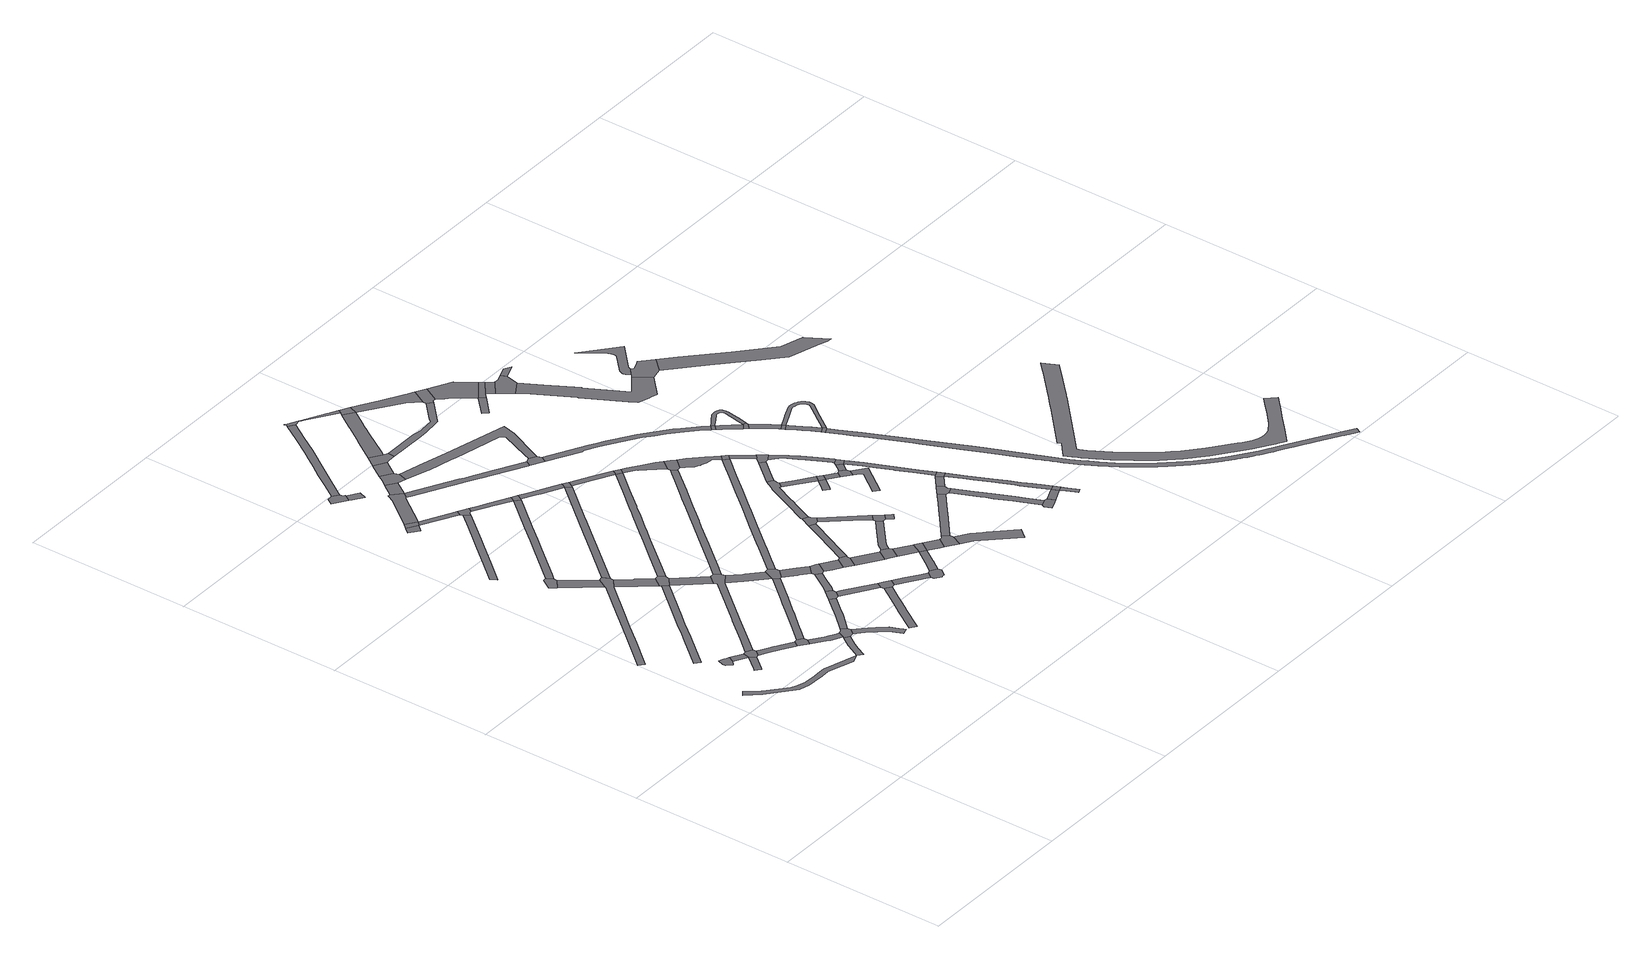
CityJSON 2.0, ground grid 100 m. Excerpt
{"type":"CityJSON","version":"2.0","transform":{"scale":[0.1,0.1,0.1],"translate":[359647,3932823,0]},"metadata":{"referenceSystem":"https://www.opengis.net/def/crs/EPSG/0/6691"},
"CityObjects":{
"road1":{"type":"Road","geometry":[{"type":"MultiSurface","lod":"1","boundaries":[[[0,1,2,3,4,5,6,7,8]]]}]},
"road2":{"type":"Road","attributes":{"RoadStructureAttribute.sectionType":"1"},"geometry":[{"type":"MultiSurface","lod":"1","boundaries":[[[9,10,11,12,13,14,15,16,17,18,19,20,21,22,23,24,25,26,27,28,29]]]}]},
"road3":{"type":"Road","geometry":[{"type":"MultiSurface","lod":"1","boundaries":[[[30,31,32,33,34,35]]]}]},
"road4":{"type":"Road","attributes":{"RoadStructureAttribute.sectionType":"1"},"geometry":[{"type":"MultiSurface","lod":"1","boundaries":[[[7,35,36,8]]]}]},
"road5":{"type":"Road","geometry":[{"type":"MultiSurface","lod":"1","boundaries":[[[37,36,35,34,38,39,40,41,42]]]}]},
"road6":{"type":"Road","attributes":{"RoadStructureAttribute.sectionType":"1"},"geometry":[{"type":"MultiSurface","lod":"1","boundaries":[[[43,44,45,46,47,48,49,50,51,52,53,54,55,56,57,58,59]]]}]},
"road7":{"type":"Road","attributes":{"RoadStructureAttribute.sectionType":"1"},"geometry":[{"type":"MultiSurface","lod":"1","boundaries":[[[60,61,62,63,64,65,66,67,68,69,40,39]]]}]},
"road8":{"type":"Road","attributes":{"RoadStructureAttribute.sectionType":"1"},"geometry":[{"type":"MultiSurface","lod":"1","boundaries":[[[70,71,72,73,74,75,76,77,78,79,80,81]]]}]},
"road9":{"type":"Road","geometry":[{"type":"MultiSurface","lod":"1","boundaries":[[[82,83,84,85,64,63]]]}]},
"road10":{"type":"Road","attributes":{"RoadStructureAttribute.sectionType":"1"},"geometry":[{"type":"MultiSurface","lod":"1","boundaries":[[[86,87,88,89,90,91,92,9,93]]]}]},
"road11":{"type":"Road","geometry":[{"type":"MultiSurface","lod":"1","boundaries":[[[94,95,96,97,98,99,100]]]}]},
"road12":{"type":"Road","attributes":{"RoadStructureAttribute.sectionType":"1"},"geometry":[{"type":"MultiSurface","lod":"1","boundaries":[[[101,102,103,83,82,104,105,106,107]]]}]},
"road13":{"type":"Road","attributes":{"RoadStructureAttribute.sectionType":"1"},"geometry":[{"type":"MultiSurface","lod":"1","boundaries":[[[108,109,110,95,94,111,112,113,43,59]]]}]},
"road14":{"type":"Road","attributes":{"RoadStructureAttribute.sectionType":"1"},"geometry":[{"type":"MultiSurface","lod":"1","boundaries":[[[41,114,115,116,117,118,119,120,121,122,123,124,125,126,42]]]}]},
"road15":{"type":"Road","geometry":[{"type":"MultiSurface","lod":"1","boundaries":[[[106,90,89,127,128,129,130,131,132,107]]]}]},
"road16":{"type":"Road","geometry":[{"type":"MultiSurface","lod":"1","boundaries":[[[133,134,56,55,135,136,137,138]]]}]},
"road17":{"type":"Road","attributes":{"RoadStructureAttribute.sectionType":"1"},"geometry":[{"type":"MultiSurface","lod":"1","boundaries":[[[139,140,141,142,143,144,128,127,145,146,147,148,149,150]]]}]},
"road18":{"type":"Road","attributes":{"RoadStructureAttribute.sectionType":"1"},"geometry":[{"type":"MultiSurface","lod":"1","boundaries":[[[151,152,153,154,155,156,157,158,159,160,161,162]]]}]},
"road19":{"type":"Road","attributes":{"RoadStructureAttribute.sectionType":"1"},"geometry":[{"type":"MultiSurface","lod":"1","boundaries":[[[163,164,165,166,167,85,84,168,169,170,171,172,173,174]]]}]},
"road20":{"type":"Road","geometry":[{"type":"MultiSurface","lod":"1","boundaries":[[[175,176,138,137,75,74,177]]]}]},
"road21":{"type":"Road","attributes":{"RoadStructureAttribute.sectionType":"1"},"geometry":[{"type":"MultiSurface","lod":"1","boundaries":[[[178,179,180,181]]]}]},
"road22":{"type":"Road","attributes":{"RoadStructureAttribute.sectionType":"1"},"geometry":[{"type":"MultiSurface","lod":"1","boundaries":[[[182,183,184,130,129,185,186,187,188]]]}]},
"road23":{"type":"Road","geometry":[{"type":"MultiSurface","lod":"1","boundaries":[[[189,178,181,190]]]}]},
"road24":{"type":"Road","attributes":{"RoadStructureAttribute.sectionType":"1"},"geometry":[{"type":"MultiSurface","lod":"1","boundaries":[[[74,191,192,122,121,193,194,177]]]}]},
"road25":{"type":"Road","geometry":[{"type":"MultiSurface","lod":"1","boundaries":[[[195,196,197,198,199,200,201,202,203]]]}]},
"road26":{"type":"Road","attributes":{"RoadStructureAttribute.sectionType":"1"},"geometry":[{"type":"MultiSurface","lod":"1","boundaries":[[[204,205,206,207,208,209,210,211,212,213,97,96]]]}]},
"road27":{"type":"Road","attributes":{"RoadStructureAttribute.sectionType":"1"},"geometry":[{"type":"MultiSurface","lod":"1","boundaries":[[[214,215,216,190,181]]]}]},
"road28":{"type":"Road","attributes":{"RoadStructureAttribute.sectionType":"7"},"geometry":[{"type":"MultiSurface","lod":"1","boundaries":[[[189,190,217,218,219,220,221,222]]]}]},
"road29":{"type":"Road","geometry":[{"type":"MultiSurface","lod":"1","boundaries":[[[197,223,224,225,198]]]}]},
"road30":{"type":"Road","geometry":[{"type":"MultiSurface","lod":"1","boundaries":[[[226,227,118,117,228,229,230,231,232,233]]]}]},
"road31":{"type":"Road","geometry":[{"type":"MultiSurface","lod":"1","boundaries":[[[234,235,182,188,236,237,238]]]}]},
"road32":{"type":"Road","attributes":{"RoadStructureAttribute.sectionType":"1"},"geometry":[{"type":"MultiSurface","lod":"1","boundaries":[[[239,240,241,242,243,244,245,246,247,248,249]]]}]},
"road33":{"type":"Road","geometry":[{"type":"MultiSurface","lod":"1","boundaries":[[[161,250,251,252,253,215,214,254,162]]]}]},
"road34":{"type":"Road","geometry":[{"type":"MultiSurface","lod":"1","boundaries":[[[232,174,173,255,256,257,258,233]]]}]},
"road35":{"type":"Road","attributes":{"RoadStructureAttribute.sectionType":"1"},"geometry":[{"type":"MultiSurface","lod":"1","boundaries":[[[259,260,261,262,263,237,236]]]}]},
"road36":{"type":"Road","attributes":{"RoadStructureAttribute.sectionType":"1"},"geometry":[{"type":"MultiSurface","lod":"1","boundaries":[[[264,265,266,267,268,269,234,238]]]}]},
"road37":{"type":"Road","attributes":{"RoadStructureAttribute.sectionType":"1"},"geometry":[{"type":"MultiSurface","lod":"1","boundaries":[[[270,271,272,273,58,57,274,275,276,277,278,279,280]]]}]},
"road38":{"type":"Road","geometry":[{"type":"MultiSurface","lod":"1","boundaries":[[[281,282,220,219]]]}]},
"road39":{"type":"Road","attributes":{"RoadStructureAttribute.sectionType":"1"},"geometry":[{"type":"MultiSurface","lod":"1","boundaries":[[[283,284,256,255,285,286,287]]]}]},
"road40":{"type":"Road","attributes":{"RoadStructureAttribute.sectionType":"1"},"geometry":[{"type":"MultiSurface","lod":"1","boundaries":[[[288,289,252,251,290,291,292,210,293]]]}]},
"road41":{"type":"Road","geometry":[{"type":"MultiSurface","lod":"1","boundaries":[[[248,294,295,296,261,260,249]]]}]},
"road42":{"type":"Road","geometry":[{"type":"MultiSurface","lod":"1","boundaries":[[[267,266,297,298,299,300,301,283,287]]]}]},
"road43":{"type":"Road","geometry":[{"type":"MultiSurface","lod":"1","boundaries":[[[302,282,281,303,304,305,306]]]}]},
"road44":{"type":"Road","attributes":{"RoadStructureAttribute.sectionType":"1"},"geometry":[{"type":"MultiSurface","lod":"1","boundaries":[[[202,307,308,309,310,311,312,313,314,315,316,317,318,319,320,321,322,203]]]}]},
"road45":{"type":"Road","attributes":{"RoadStructureAttribute.sectionType":"1"},"geometry":[{"type":"MultiSurface","lod":"1","boundaries":[[[323,298,297,324,325]]]}]},
"road46":{"type":"Road","attributes":{"RoadStructureAttribute.sectionType":"1"},"geometry":[{"type":"MultiSurface","lod":"1","boundaries":[[[326,327,328,329,330,331,332,333,334,176,175,335,336,337,338,339,340,341,342,343,344]]]}]},
"road47":{"type":"Road","geometry":[{"type":"MultiSurface","lod":"1","boundaries":[[[210,209,345,346,293]]]}]},
"road48":{"type":"Road","attributes":{"RoadStructureAttribute.sectionType":"1"},"geometry":[{"type":"MultiSurface","lod":"1","boundaries":[[[305,347,348,349,306]]]}]},
"road49":{"type":"Road","attributes":{"RoadStructureAttribute.sectionType":"1"},"geometry":[{"type":"MultiSurface","lod":"1","boundaries":[[[350,351,295,294,352,353]]]}]},
"road50":{"type":"Road","geometry":[{"type":"MultiSurface","lod":"1","boundaries":[[[354,355,356,323,325,357,358]]]}]},
"road51":{"type":"Road","attributes":{"RoadStructureAttribute.sectionType":"1"},"geometry":[{"type":"MultiSurface","lod":"1","boundaries":[[[359,360,361,362,363,364,365,366,367,368,369,370,371,372,373,374,375,219,218]]]}]},
"road52":{"type":"Road","geometry":[{"type":"MultiSurface","lod":"1","boundaries":[[[376,377,378,379,380,381,349,348]]]}]},
"road53":{"type":"Road","geometry":[{"type":"MultiSurface","lod":"1","boundaries":[[[353,352,382,383,384,385,386,387,388]]]}]},
"road54":{"type":"Road","attributes":{"RoadStructureAttribute.sectionType":"1"},"geometry":[{"type":"MultiSurface","lod":"1","boundaries":[[[389,390,346,345,391,392,280]]]}]},
"road55":{"type":"Road","attributes":{"RoadStructureAttribute.sectionType":"1"},"geometry":[{"type":"MultiSurface","lod":"1","boundaries":[[[357,393,394,395,396,358]]]}]},
"road56":{"type":"Road","attributes":{"RoadStructureAttribute.sectionType":"1"},"geometry":[{"type":"MultiSurface","lod":"1","boundaries":[[[397,398,399,400,401,402,403,404,405,406,407,408,409,120,119,410,411,412,413,414,415,416,417,418,419,420,421,422]]]}]},
"road57":{"type":"Road","geometry":[{"type":"MultiSurface","lod":"1","boundaries":[[[423,424,395,394,425,426,427,428]]]}]},
"road58":{"type":"Road","attributes":{"RoadStructureAttribute.sectionType":"1"},"geometry":[{"type":"MultiSurface","lod":"1","boundaries":[[[429,430,356,355,431,432,433,434,435,436]]]}]},
"road59":{"type":"Road","attributes":{"RoadStructureAttribute.sectionType":"1"},"geometry":[{"type":"MultiSurface","lod":"1","boundaries":[[[437,438,388,387,439,440,441]]]}]},
"road60":{"type":"Road","geometry":[{"type":"MultiSurface","lod":"1","boundaries":[[[442,389,280,279,443]]]}]},
"road61":{"type":"Road","attributes":{"RoadStructureAttribute.sectionType":"1"},"geometry":[{"type":"MultiSurface","lod":"1","boundaries":[[[428,427,437,444]]]}]},
"road62":{"type":"Road","attributes":{"RoadStructureAttribute.sectionType":"1"},"geometry":[{"type":"MultiSurface","lod":"1","boundaries":[[[445,446,447,448,449,450,451,452,453,454,455,456,457,458,459,460,304,303]]]}]},
"road63":{"type":"Road","geometry":[{"type":"MultiSurface","lod":"1","boundaries":[[[461,315,314,462,463,464,465,466]]]}]},
"road64":{"type":"Road","attributes":{"RoadStructureAttribute.sectionType":"1"},"geometry":[{"type":"MultiSurface","lod":"1","boundaries":[[[467,468,469,470,471,472,380,379,473,474,475,476,477,478,479]]]}]},
"road65":{"type":"Road","geometry":[{"type":"MultiSurface","lod":"1","boundaries":[[[480,481,444,437,441]]]}]},
"road66":{"type":"Road","attributes":{"RoadStructureAttribute.sectionType":"1"},"geometry":[{"type":"MultiSurface","lod":"1","boundaries":[[[482,326,483,484,485,442,443]]]}]},
"road67":{"type":"Road","attributes":{"RoadStructureAttribute.sectionType":"1"},"geometry":[{"type":"MultiSurface","lod":"1","boundaries":[[[257,486,487,488,489,490,491,492,493,494,495,496,497,498,499,500,497,501,502,503,504,505,506,507,508,509,258]]]}]},
"road68":{"type":"Road","geometry":[{"type":"MultiSurface","lod":"1","boundaries":[[[510,436,435,511,512,513,514]]]}]},
"road69":{"type":"Road","attributes":{"RoadStructureAttribute.sectionType":"1"},"geometry":[{"type":"MultiSurface","lod":"1","boundaries":[[[515,516,517,424,423,518,519,520,521]]]}]},
"road70":{"type":"Road","attributes":{"RoadStructureAttribute.sectionType":"1"},"geometry":[{"type":"MultiSurface","lod":"1","boundaries":[[[522,523,524,480,441]]]}]},
"road71":{"type":"Road","geometry":[{"type":"MultiSurface","lod":"1","boundaries":[[[455,454,367,366,525,526]]]}]},
"road72":{"type":"Road","attributes":{"RoadStructureAttribute.sectionType":"1"},"geometry":[{"type":"MultiSurface","lod":"1","boundaries":[[[527,528,529,530,531,532,463,462,533,534,535]]]}]},
"road73":{"type":"Road","geometry":[{"type":"MultiSurface","lod":"1","boundaries":[[[536,537,524,523,538,539,540]]]}]},
"road74":{"type":"Road","geometry":[{"type":"MultiSurface","lod":"1","boundaries":[[[541,483,326,344]]]}]},
"road75":{"type":"Road","attributes":{"RoadStructureAttribute.sectionType":"1"},"geometry":[{"type":"MultiSurface","lod":"1","boundaries":[[[542,543,512,511,544,545]]]}]},
"road76":{"type":"Road","attributes":{"RoadStructureAttribute.sectionType":"1"},"geometry":[{"type":"MultiSurface","lod":"1","boundaries":[[[546,547,548,549,550,551,552,553,554,555,378,377,556,557,558,559,560,561,562,563,564,565]]]}]},
"road77":{"type":"Road","geometry":[{"type":"MultiSurface","lod":"1","boundaries":[[[527,535,479,478,566]]]}]},
"road78":{"type":"Road","attributes":{"RoadStructureAttribute.sectionType":"1"},"geometry":[{"type":"MultiSurface","lod":"1","boundaries":[[[567,568,569,570,571,572,573,510,514,574,575,576,577,578,579,580,581,582,583]]]}]},
"road79":{"type":"Road","geometry":[{"type":"MultiSurface","lod":"1","boundaries":[[[520,584,585,586,542,545,587,521]]]}]},
"road80":{"type":"Road","attributes":{"RoadStructureAttribute.sectionType":"1"},"geometry":[{"type":"MultiSurface","lod":"1","boundaries":[[[588,589,590,591,592,593,594,595,596,541,344]]]}]},
"road81":{"type":"Road","geometry":[{"type":"MultiSurface","lod":"1","boundaries":[[[584,597,598,599,585]]]}]},
"road82":{"type":"Road","attributes":{"RoadStructureAttribute.sectionType":"1"},"geometry":[{"type":"MultiSurface","lod":"1","boundaries":[[[600,601,602,603,604,539,538,605,606,607,608]]]}]},
"road83":{"type":"Road","geometry":[{"type":"MultiSurface","lod":"1","boundaries":[[[609,610,611,593,592,612,397,422]]]}]},
"road84":{"type":"Road","attributes":{"RoadStructureAttribute.sectionType":"1"},"geometry":[{"type":"MultiSurface","lod":"1","boundaries":[[[478,613,614,615,616,617,618,619,620,621,566]]]}]},
"road85":{"type":"Road","attributes":{"RoadStructureAttribute.sectionType":"1"},"geometry":[{"type":"MultiSurface","lod":"1","boundaries":[[[622,623,624,625,626,627,628,629,630,631,632,633,536,540]]]}]},
"road86":{"type":"Road","geometry":[{"type":"MultiSurface","lod":"1","boundaries":[[[634,635,581,580,636,637]]]}]},
"road87":{"type":"Road","attributes":{"RoadStructureAttribute.sectionType":"1"},"geometry":[{"type":"MultiSurface","lod":"1","boundaries":[[[638,639,640,641,610,609,642,643,644,645,646,647,648,649,650,651,652]]]}]},
"road88":{"type":"Road","geometry":[{"type":"MultiSurface","lod":"1","boundaries":[[[653,654,655,656,657,658,637]]]}]},
"road89":{"type":"Road","attributes":{"RoadStructureAttribute.sectionType":"1"},"geometry":[{"type":"MultiSurface","lod":"1","boundaries":[[[525,659,660,661,662,663,664,665,666,667,668,669,670,671,672,673,674,675,676,677,678,679,526]]]}]},
"road90":{"type":"Road","attributes":{"RoadStructureAttribute.sectionType":"1"},"geometry":[{"type":"MultiSurface","lod":"1","boundaries":[[[680,681,682,683,567,583]]]}]},
"road91":{"type":"Road","geometry":[{"type":"MultiSurface","lod":"1","boundaries":[[[658,684,634,637]]]}]},
"road92":{"type":"Road","geometry":[{"type":"MultiSurface","lod":"1","boundaries":[[[685,616,615,565,564,686,687]]]}]},
"road93":{"type":"Road","geometry":[{"type":"MultiSurface","lod":"1","boundaries":[[[651,501,497,500,688,689,652]]]}]},
"road94":{"type":"Road","attributes":{"RoadStructureAttribute.sectionType":"1"},"geometry":[{"type":"MultiSurface","lod":"1","boundaries":[[[690,691,692,693]]]}]},
"road95":{"type":"Road","attributes":{"RoadStructureAttribute.sectionType":"1"},"geometry":[{"type":"MultiSurface","lod":"1","boundaries":[[[694,684,658,695]]]}]},
"road96":{"type":"Road","geometry":[{"type":"MultiSurface","lod":"1","boundaries":[[[696,697,499,498,683,682,698]]]}]},
"road97":{"type":"Road","attributes":{"RoadStructureAttribute.sectionType":"1"},"geometry":[{"type":"MultiSurface","lod":"1","boundaries":[[[699,700,701,702,703,704,705]]]}]},
"road98":{"type":"Road","geometry":[{"type":"MultiSurface","lod":"1","boundaries":[[[699,705,706,707,708,694,695]]]}]},
"road99":{"type":"Road","attributes":{"RoadStructureAttribute.sectionType":"1"},"geometry":[{"type":"MultiSurface","lod":"1","boundaries":[[[709,710,711,690,712,713,714,685,687]]]}]},
"road100":{"type":"Road","geometry":[{"type":"MultiSurface","lod":"1","boundaries":[[[715,716,717,718,626,625,719,720]]]}]},
"road101":{"type":"Road","attributes":{"RoadStructureAttribute.sectionType":"1"},"geometry":[{"type":"MultiSurface","lod":"1","boundaries":[[[721,722,723,724,725,726,727,696,698,728,729,730,731,732,733,734,735,736,737,738]]]}]},
"road102":{"type":"Road","geometry":[{"type":"MultiSurface","lod":"1","boundaries":[[[739,740,712,690,693]]]}]},
"road103":{"type":"Road","attributes":{"RoadStructureAttribute.sectionType":"1"},"geometry":[{"type":"MultiSurface","lod":"1","boundaries":[[[719,741,742,743,744,745,746,747,748,749,750,751,752,753,720]]]}]},
"road104":{"type":"Road","geometry":[{"type":"MultiSurface","lod":"1","boundaries":[[[737,754,755,756,757,738]]]}]},
"road105":{"type":"Road","attributes":{"RoadStructureAttribute.sectionType":"1"},"geometry":[{"type":"MultiSurface","lod":"1","boundaries":[[[708,707,755,758,759,760,761,762,763,764,765,766,767,768,769,770,771,772,756,755,754]]]}]},
"road106":{"type":"Road","attributes":{"RoadStructureAttribute.sectionType":"1"},"geometry":[{"type":"MultiSurface","lod":"1","boundaries":[[[773,740,739,774]]]}]},
"road107":{"type":"Road","geometry":[{"type":"MultiSurface","lod":"1","boundaries":[[[775,776,777,778,779,780,748,747]]]}]},
"road108":{"type":"Road","geometry":[{"type":"MultiSurface","lod":"1","boundaries":[[[781,782,783,773,774,784,785,786,787]]]}]},
"road109":{"type":"Road","geometry":[{"type":"MultiSurface","lod":"1","boundaries":[[[670,669,788,789]]]}]},
"road110":{"type":"Road","geometry":[{"type":"MultiSurface","lod":"1","boundaries":[[[790,791,767,766,792]]]}]},
"road111":{"type":"Road","attributes":{"RoadStructureAttribute.sectionType":"1"},"geometry":[{"type":"MultiSurface","lod":"1","boundaries":[[[717,716,790,793,794,795,796,797,798,799,800,801,802,803,804,805,806,807,808,809,810,791,790,792]]]}]},
"road112":{"type":"Road","attributes":{"RoadStructureAttribute.sectionType":"1"},"geometry":[{"type":"MultiSurface","lod":"1","boundaries":[[[800,780,779,811]]]}]},
"road113":{"type":"Road","attributes":{"RoadStructureAttribute.sectionType":"1"},"geometry":[{"type":"MultiSurface","lod":"1","boundaries":[[[812,813,814,815,816,789,788,817,818,819,820,821,822,823]]]}]},
"road114":{"type":"Road","geometry":[{"type":"MultiSurface","lod":"1","boundaries":[[[822,824,825,826,827,823]]]}]},
"road115":{"type":"Road","attributes":{"RoadStructureAttribute.sectionType":"1"},"geometry":[{"type":"MultiSurface","lod":"1","boundaries":[[[827,828,829,830,831,832,833,834,835,836,837,838,839,840,670,789,841,842,843,844,845,846,847,848,849,850,851,852,853,823]]]}]},
"road116":{"type":"Road","geometry":[{"type":"MultiSurface","lod":"1","boundaries":[[[801,800,811,854]]]}]},
"road117":{"type":"Road","attributes":{"RoadStructureAttribute.sectionType":"1"},"geometry":[{"type":"MultiSurface","lod":"1","boundaries":[[[855,856,857,858,826,825,859,860,861,862,863]]]}]},
"road118":{"type":"Road","attributes":{"RoadStructureAttribute.sectionType":"1"},"geometry":[{"type":"MultiSurface","lod":"1","boundaries":[[[811,864,865,866,867,868,854]]]}]},
"road119":{"type":"Road","attributes":{"RoadStructureAttribute.sectionType":"1"},"geometry":[{"type":"MultiSurface","lod":"1","boundaries":[[[869,870,871,781,787]]]}]},
"road120":{"type":"Road","attributes":{"RoadStructureAttribute.sectionType":"1"},"geometry":[{"type":"MultiSurface","lod":"1","boundaries":[[[872,873,874,875,786,785,876,877,878,879,880,881,882,883,884,885,886,887]]]}]},
"road121":{"type":"Road","geometry":[{"type":"MultiSurface","lod":"1","boundaries":[[[863,862,888,889]]]}]},
"road122":{"type":"Road","attributes":{"RoadStructureAttribute.sectionType":"1"},"geometry":[{"type":"MultiSurface","lod":"1","boundaries":[[[888,890,891,892,893,894,895,896,897,898,899,889]]]}]},
"road123":{"type":"Road","geometry":[{"type":"MultiSurface","lod":"1","boundaries":[[[900,901,902,895,894]]]}]},
"road124":{"type":"Road","attributes":{"RoadStructureAttribute.sectionType":"1"},"geometry":[{"type":"MultiSurface","lod":"1","boundaries":[[[903,904,905,906,907,908,909,910,911,912,913,914,915,916,917,918,895,902,919,920,921,922,923,924,925,926,927,928,929,930,931,932,933,934,935,936,937,938,863,889]]]}]},
"road125":{"type":"Road","geometry":[{"type":"MultiSurface","lod":"1","boundaries":[[[939,887,886,940,941,942,943,944,945,946]]]}]},
"road126":{"type":"Road","attributes":{"RoadStructureAttribute.sectionType":"1"},"geometry":[{"type":"MultiSurface","lod":"1","boundaries":[[[945,947,948,949,950,951,952,953,954,955,956,957,958,959,960,961,962,963,964,946]]]}]},
"road127":{"type":"Road","attributes":{"RoadStructureAttribute.sectionType":"1"},"geometry":[{"type":"MultiSurface","lod":"1","boundaries":[[[965,966,967,968,969,970,971,972,973,974,975,976,977,978,979,980,981,982,983,984,985,986,987,988,989,990,991,992,901,900,993,994,995,996,997,998,999,1000,1001,1002,1003,1004,1005,1006,1007,1008,1009,1010,1011,1012,1013,1014,1015,1016,1017,1018,1019,1020,1021,1022,1023,1024,1025,1026,1027,1028,1029,1030,1031,1032,1033,1034,1035,1036,1037,1038,1039,1040,1041,1042,1043,1044,1045,1046,1047,1048,1049,1050,1051,1052,1053,1054,1055,1056,1057,1058,1059,1060,1061,1062,1063,1064,1065,1066,1067,1068,1069,1070,1071,1072,1073,1074,1075,1076,1077,1078,1079,1080,1081,1082,1083,1084,1085,1086,1087,1088,1089,1090,1091,1092,1093,1094,1095,1096,1097,1098,1099,1100,1101,1102,1103,1104,1105,1106,1107,1108,1109,1110,1111,1112,1113,1114,1115,1116,1117,1118,1119,1120,1121,1122,1123,1124,1125,1126,1127,1128,1129,1130,1131,1132,1133,1134,1135]]]}]},
"road128":{"type":"Road","attributes":{"RoadStructureAttribute.sectionType":"1"},"geometry":[{"type":"MultiSurface","lod":"1","boundaries":[[[940,1136,1137,1138,1139,1140,1141,1142,1143,1144,1145,1146,1147,941]]]}]},
"road129":{"type":"Road","attributes":{"RoadStructureAttribute.sectionType":"1"},"geometry":[{"type":"MultiSurface","lod":"1","boundaries":[[[1148,1149,1150,1151,1152,1153,1154,1155,1156,1157,1158,1159,1160,1161,1162,1163,1164,1165,1166,1167,1168,1169,1170,1171,1172,1173,1174,1175,1176,1177,1178,1179,1180,1181,1182,1183,1184,1185,1186,1187,1188,1189,1190,1191,1192,1193,1194,1195,1196,1197,1198,1199,1200,1201,1202,1203,1204,1205,1206,1207,1208,1209,1210,1211,1212,1213,1214,1215,1216,1217,1218,1219,1220,1221,1222,1223]]]}]}
},
"vertices":[
[341,1409,0],[329,1415,0],[321,1419,0],[299,1428,0],[283,1391,0],[286,1373,0],[313,1344,0],[337,1366,0],[356,1402,0],
[779,875,0],[569,938,0],[517,938,0],[491,939,0],[412,940,0],[355,957,0],[330,974,0],[230,1059,0],[209,1078,0],[142,1154,0],[116,1132,0],[185,1054,0],[187,1053,0],[310,946,0],[341,926,0],[407,907,0],[491,905,0],[512,904,0],[516,905,0],[565,904,0],[724,856,0],
[351,1238,0],[340,1225,0],[371,1200,0],[379,1209,0],[444,1288,0],[420,1322,0],
[431,1362,0],
[445,1365,0],[457,1292,0],[466,1294,0],[490,1327,0],[487,1347,0],[450,1366,0],
[491,2327,0],[494,2324,0],[328,2127,0],[247,2030,0],[162,1929,0],[133,1894,0],[8,1746,0],[39,1721,0],[186,1896,0],[192,1903,0],[272,1998,0],[358,2101,0],[519,2292,0],[573,2333,0],[572,2355,0],[552,2394,0],[528,2389,0],
[510,1268,0],[582,1226,0],[652,1184,0],[659,1180,0],[683,1214,0],[606,1259,0],[585,1271,0],[582,1273,0],[552,1290,0],[515,1313,0],
[374,1665,0],[390,1685,0],[470,1782,0],[517,1839,0],[708,2064,0],[681,2095,0],[486,1866,0],[441,1811,0],[381,1737,0],[343,1691,0],[201,1521,0],[232,1496,0],
[714,1140,0],[738,1173,0],[737,1194,0],[705,1218,0],
[808,851,0],[837,909,0],[858,947,0],[899,1008,0],[869,1029,0],[827,967,0],[806,930,0],[807,849,0],
[335,2525,0],[386,2569,0],[388,2589,0],[369,2629,0],[346,2625,0],[308,2561,0],[310,2558,0],
[876,1082,0],[832,1105,0],[817,1116,0],[789,1086,0],[810,1071,0],[874,1038,0],[889,1076,0],
[461,2473,0],[459,2475,0],[456,2478,0],[405,2437,0],[415,2423,0],[417,2421,0],
[524,1391,0],[678,1575,0],[691,1591,0],[903,1843,0],[960,1884,0],[957,1908,0],[931,1940,0],[908,1939,0],[864,1888,0],[876,1874,0],[660,1615,0],[647,1601,0],[532,1463,0],
[927,1015,0],[952,1047,0],[951,1067,0],[923,1093,0],[911,1081,0],[910,1080,0],
[645,2246,0],[641,2251,0],[598,2196,0],[600,2193,0],[674,2104,0],[714,2161,0],
[1130,812,0],[1125,829,0],[1122,835,0],[1094,897,0],[1049,950,0],[1022,981,0],[993,953,0],[1021,920,0],[1060,876,0],[1086,817,0],[1087,815,0],[1092,799,0],
[506,3246,0],[423,3146,0],[376,3091,0],[282,2978,0],[181,2857,0],[203,2822,0],[219,2841,0],[312,2951,0],[408,3066,0],[454,3121,0],[608,3305,0],[577,3331,0],
[961,1516,0],[934,1485,0],[890,1434,0],[858,1396,0],[796,1324,0],[772,1235,0],[826,1298,0],[888,1370,0],[922,1409,0],[991,1490,0],[1114,1634,0],[1087,1663,0],
[763,2130,0],[738,2163,0],[760,2106,0],
[300,3503,0],[272,3470,0],[328,3424,0],[361,3464,0],
[1110,1310,0],[1058,1247,0],[1007,1185,0],[963,1079,0],[1038,1159,0],[1079,1210,0],[1141,1284,0],
[325,3532,0],[387,3488,0],
[787,1975,0],[791,1971,0],[836,2020,0],[835,2022,0],
[268,3994,0],[245,3955,0],[326,3902,0],[351,3940,0],[354,3945,0],[348,3948,0],[343,3952,0],[340,3971,0],[304,3998,0],
[416,2622,0],[572,2808,0],[633,2881,0],[713,2977,0],[827,3113,0],[878,3174,0],[847,3200,0],[681,3002,0],[602,2907,0],[540,2833,0],
[573,3350,0],[589,3380,0],[553,3400,0],
[528,3679,0],[534,3675,0],[554,3706,0],[499,3756,0],[488,3762,0],[462,3713,0],
[343,3891,0],[403,3851,0],[419,3895,0],
[1036,1806,0],[1028,1814,0],[973,1771,0],[992,1755,0],[995,1752,0],[1073,1681,0],[1086,1669,0],[1115,1734,0],
[1159,1369,0],[1122,1324,0],[1164,1286,0],[1191,1323,0],[1190,1344,0],
[1285,1011,0],[1258,971,0],[1248,956,0],[1150,808,0],[1187,783,0],[1277,918,0],[1296,946,0],[1326,991,0],[1351,1029,0],[1406,1112,0],[1368,1136,0],
[617,3317,0],[634,3320,0],[649,3348,0],[610,3369,0],[574,3347,0],
[1123,1634,0],[1169,1682,0],[1168,1709,0],[1140,1738,0],
[1331,1177,0],[1364,1156,0],[1388,1194,0],[1373,1204,0],[1215,1307,0],
[1209,1366,0],[1248,1427,0],[1284,1484,0],[1253,1510,0],[1187,1407,0],[1176,1390,0],
[959,2880,0],[907,2817,0],[824,2719,0],[741,2620,0],[610,2400,0],[772,2594,0],[855,2693,0],[938,2791,0],[958,2815,0],[1141,3034,0],[1110,3060,0],
[616,3793,0],[556,3836,0],
[1299,1578,0],[1244,1622,0],[1192,1577,0],[1199,1571,0],[1249,1530,0],
[746,3296,0],[703,3319,0],[635,3320,0],[725,3269,0],[733,3265,0],[864,3233,0],
[1426,1115,0],[1451,1153,0],[1417,1176,0],
[1304,1488,0],[1345,1552,0],[1333,1559,0],[1316,1568,0],[1309,1571,0],
[582,3873,0],[665,3778,0],[683,3835,0],[673,3862,0],[605,3907,0],
[352,3989,0],[456,4146,0],[498,4206,0],[560,4297,0],[587,4336,0],[658,4447,0],[687,4492,0],[727,4555,0],[689,4580,0],[654,4524,0],[620,4471,0],[549,4360,0],[515,4311,0],[469,4244,0],[419,4172,0],[360,4083,0],
[1436,1492,0],[1347,1460,0],[1395,1429,0],
[1372,2918,0],[1268,2795,0],[1166,2674,0],[1134,2634,0],[1116,2613,0],[1045,2529,0],[1008,2485,0],[959,2426,0],[850,2296,0],[818,2195,0],[881,2270,0],[990,2401,0],[1039,2459,0],[1075,2502,0],[1147,2588,0],[1192,2642,0],[1198,2649,0],[1298,2768,0],[1406,2896,0],
[884,3181,0],[901,3213,0],
[717,3925,0],[736,3953,0],[663,3994,0],
[1584,1066,0],[1517,1110,0],[1599,1002,0],[1626,1038,0],
[1489,1472,0],[1492,1479,0],[1456,1496,0],[1448,1393,0],[1490,1456,0],
[554,3662,0],[819,3520,0],[839,3510,0],[889,3482,0],[933,3459,0],[971,3438,0],[1161,3335,0],[1167,3332,0],[1185,3366,0],[1179,3369,0],[972,3482,0],[945,3497,0],[913,3514,0],[877,3533,0],[868,3538,0],[838,3555,0],[573,3697,0],
[757,3958,0],[805,3958,0],[805,4000,0],[778,4012,0],[708,4060,0],[676,4013,0],
[1604,982,0],[1642,957,0],[1648,958,0],[1662,961,0],[1689,997,0],[1686,1020,0],[1647,1044,0],
[1127,3092,0],[966,3179,0],[965,3138,0],[991,3124,0],
[1520,1346,0],[1590,1300,0],[1631,1363,0],[1561,1409,0],
[1575,2707,0],[1559,2688,0],[1513,2633,0],[1469,2581,0],[1421,2524,0],[1401,2501,0],[1348,2437,0],[1278,2354,0],[1258,2330,0],[1221,2285,0],[1114,2158,0],[1040,2069,0],[1003,2025,0],[1027,1991,0],[1033,1998,0],[1071,2044,0],[1145,2132,0],[1251,2259,0],[1260,2269,0],[1275,2287,0],[1287,2302,0],[1310,2329,0],[1379,2412,0],[1451,2498,0],[1476,2527,0],[1605,2681,0],
[1685,1346,0],[1651,1367,0],[1616,1284,0],[1628,1276,0],[1650,1262,0],[1691,1325,0],
[1588,1785,0],[1552,1704,0],[1508,1513,0],[1588,1685,0],[1592,1695,0],[1607,1727,0],[1635,1792,0],[1599,1810,0],
[1753,1195,0],[1693,1110,0],[1731,1084,0],[1735,1091,0],[1790,1170,0],
[1164,3073,0],[1146,3040,0],
[1790,1260,0],
[807,3735,0],[815,3733,0],[878,3717,0],[962,3697,0],[988,3691,0],[1124,3658,0],[1287,3622,0],[1305,3596,0],[1228,3410,0],[1214,3376,0],[1257,3356,0],[1268,3382,0],[1356,3578,0],[1377,3660,0],[997,3756,0],[812,3803,0],
[695,4589,0],[763,4559,0],[765,4563,0],[710,4593,0],[692,4603,0],[692,4602,0],
[907,4354,0],[876,4308,0],[872,4302,0],[814,4215,0],[797,4191,0],[753,4127,0],[798,4041,0],[892,4190,0],[914,4224,0],[933,4253,0],[954,4284,0],[1011,4370,0],[947,4413,0],
[1831,1233,0],[1796,1256,0],
[1261,2977,0],[1391,2948,0],[1381,2955,0],[1281,3011,0],
[1214,1763,0],[1227,1779,0],[1304,1871,0],[1308,1876,0],[1339,1913,0],[1435,2027,0],[1466,2064,0],[1528,2137,0],[1580,2199,0],[1657,2292,0],[1750,2403,0],[1850,2522,0],[1942,2413,0],[1966,2432,0],[1876,2543,0],[1820,2548,0],[1790,2513,0],[1719,2428,0],[1624,2315,0],[1530,2203,0],[1444,2101,0],[1404,2053,0],[1309,1939,0],[1274,1897,0],
[1629,1877,0],[1655,1797,0],[1685,1823,0],[1671,1840,0],[1666,1861,0],
[1772,1488,0],[1715,1439,0],[1676,1406,0],[1706,1378,0],[1732,1401,0],[1873,1523,0],[1847,1553,0],
[1852,1129,0],[1872,1116,0],[1913,1179,0],
[1245,3289,0],[1264,3326,0],
[970,4452,0],[913,4482,0],[913,4483,0],[796,4546,0],[795,4546,0],[771,4560,0],[777,4551,0],[783,4547,0],[959,4431,0],
[1946,1191,0],[1933,1180,0],[1943,1069,0],[1977,1137,0],[1975,1157,0],
[1425,2926,0],
[1879,1601,0],[1865,1617,0],[1821,1605,0],[1848,1574,0],
[1201,4024,0],[1185,4005,0],[1184,4004,0],[1180,3998,0],[1174,3998,0],[1161,3997,0],[1085,3991,0],[1052,3997,0],[1030,3998,0],[813,3999,0],[1024,3957,0],[1084,3957,0],[1184,3968,0],[1198,3970,0],[1203,3970,0],[1211,3978,0],[1212,3979,0],[1331,4093,0],[1334,4096,0],[1304,4122,0],
[1030,4419,0],
[1794,2236,0],[1768,2186,0],[1759,2171,0],[1751,2156,0],[1695,2028,0],[1690,2017,0],[1632,1886,0],[1667,1863,0],[1720,1986,0],[1728,2002,0],[1750,2055,0],[1787,2138,0],[1795,2152,0],[1803,2146,0],[1827,2178,0],[1827,2182,0],[1829,2215,0],
[1892,1524,0],[1923,1550,0],[1880,1600,0],[1849,1555,0],
[1477,2851,0],[1475,2847,0],[1499,2820,0],[1506,2812,0],[1578,2733,0],[1622,2788,0],[1588,2815,0],[1521,2863,0],[1456,2907,0],
[1923,1488,0],[1955,1513,0],[1949,1520,0],
[2248,890,0],[2171,968,0],[2118,1022,0],[2106,1034,0],[2057,1084,0],[2009,1026,0],[2035,999,0],[2119,914,0],[2200,831,0],
[1625,2684,0],[1676,2743,0],[1653,2764,0],[1580,2712,0],
[1230,4219,0],[1240,4211,0],[1303,4146,0],[1352,4236,0],[1306,4261,0],[1304,4262,0],[1180,4329,0],[1072,4395,0],[1063,4400,0],
[2134,1292,0],[2157,1312,0],[2270,1407,0],[2273,1409,0],[2244,1444,0],[2236,1437,0],[2234,1435,0],[2183,1392,0],[2137,1353,0],[2104,1325,0],[2071,1297,0],[1954,1197,0],
[1994,2056,0],[1899,2126,0],[1858,2106,0],[1969,2024,0],
[1797,2630,0],[1789,2638,0],[1717,2708,0],[1715,2710,0],[1646,2662,0],[1676,2631,0],[1682,2626,0],[1689,2622,0],[1697,2618,0],[1711,2611,0],[1712,2611,0],[1750,2598,0],[1786,2593,0],[1824,2554,0],[1848,2576,0],
[1927,1971,0],[1911,1953,0],[1943,1926,0],[1960,1946,0],[1994,1991,0],[2001,2000,0],
[1435,3187,0],[1454,3187,0],[1530,3144,0],[1632,3081,0],[1734,3013,0],[1788,2971,0],[1837,2931,0],[1909,2868,0],[1967,2812,0],[2007,2770,0],[2012,2765,0],[2038,2789,0],[2006,2824,0],[1907,2920,0],[1896,2931,0],[1742,3052,0],[1627,3127,0],[1590,3149,0],[1534,3183,0],[1531,3184,0],[1508,3197,0],
[1879,2274,0],[1940,2348,0],[1945,2353,0],[1914,2379,0],
[2025,2033,0],
[1415,4203,0],[1344,4108,0],[1362,4105,0],
[1864,2558,0],[1859,2563,0],
[1510,3931,0],[1405,3830,0],[1433,3801,0],[1538,3902,0],
[2090,1985,0],[2066,1953,0],
[2004,2383,0],[1990,2403,0],[1964,2356,0],
[2125,1909,0],[2155,1887,0],[2160,1867,0],[2060,1733,0],[2092,1708,0],[2224,1886,0],[2145,1945,0],
[2145,1947,0],[2141,1967,0],[2110,1992,0],
[1397,4070,0],[1427,4044,0],[1436,4034,0],[1628,4021,0],[1597,4061,0],[1551,4129,0],
[2326,1438,0],[2330,1458,0],[2301,1492,0],[2262,1459,0],[2292,1404,0],[2333,1422,0],
[2182,2080,0],[2158,2130,0],[2130,2185,0],[2096,2241,0],[2095,2243,0],[2064,2292,0],[2033,2339,0],[2024,2306,0],[2025,2304,0],[2038,2283,0],[2068,2230,0],[2071,2224,0],[2101,2170,0],[2129,2115,0],[2141,2091,0],[2152,2066,0],[2156,2058,0],[2186,2072,0],
[1562,3926,0],[1649,3993,0],
[2304,1377,0],[2364,1245,0],[2376,1218,0],[2393,1179,0],[2436,1084,0],[2451,1048,0],[2500,939,0],[2541,957,0],[2506,1035,0],[2477,1101,0],[2433,1200,0],[2405,1263,0],[2385,1307,0],
[2143,2039,0],[2176,2016,0],[2206,2030,0],[2197,2049,0],
[2178,2012,0],[2187,1992,0],[2221,1920,0],[2252,1849,0],[2290,1766,0],[2293,1758,0],[2333,1670,0],[2359,1611,0],[2381,1560,0],[2411,1573,0],[2371,1660,0],[2323,1772,0],[2283,1862,0],[2250,1934,0],[2217,2006,0],
[1680,3952,0],[1597,3884,0],
[2492,920,0],[2511,880,0],[2527,887,0],[2546,896,0],[2578,910,0],[2560,950,0],
[1749,3965,0],[1708,3948,0],[1681,3952,0],[1629,3846,0],[1663,3803,0],[1747,3855,0],[1763,3930,0],
[2028,2747,0],[2053,2772,0],
[2401,1518,0],[2430,1531,0],[2372,1552,0],
[2446,1422,0],[2470,1370,0],[2510,1282,0],[2536,1224,0],[2562,1166,0],[2572,1143,0],[2611,1060,0],[2644,989,0],[2675,1003,0],[2648,1060,0],[2648,1061,0],[2628,1103,0],[2616,1129,0],[2602,1157,0],[2572,1224,0],[2540,1296,0],[2472,1441,0],[2464,1458,0],
[2662,948,0],
[2117,2704,0],[2114,2706,0],[2091,2732,0],[2081,2742,0],[2072,2752,0],[2044,2729,0],[2051,2722,0],[2061,2710,0],[2095,2671,0],[2106,2656,0],[2122,2636,0],[2152,2660,0],
[2135,2620,0],[2140,2614,0],[2170,2638,0],[2173,2655,0],
[2182,2699,0],[2184,2703,0],[2198,2775,0],[2202,2795,0],[2202,2811,0],[2195,2829,0],[2186,2841,0],[2171,2848,0],[2157,2851,0],[2140,2850,0],[2125,2846,0],[2083,2819,0],[2065,2806,0],[2084,2793,0],[2097,2801,0],[2134,2826,0],[2144,2828,0],[2156,2829,0],[2164,2827,0],[2172,2824,0],[2175,2819,0],[2180,2807,0],[2180,2797,0],[2177,2779,0],[2165,2723,0],[2164,2719,0],
[2693,963,0],
[2240,2542,0],[2224,2564,0],[2216,2575,0],[2180,2625,0],[2175,2568,0],[2200,2534,0],[2234,2482,0],[2239,2475,0],[2271,2495,0],
[2679,916,0],[2701,873,0],[2709,856,0],[2737,868,0],[2708,931,0],
[1850,3966,0],[1808,3989,0],[1795,3984,0],
[2043,3316,0],[1917,3551,0],[1916,3553,0],[1815,3731,0],[1685,3768,0],[1687,3764,0],[1830,3512,0],[1832,3507,0],[1833,3506,0],[1959,3272,0],[1984,3230,0],[2057,3207,0],[2066,3205,0],[2105,3194,0],[2223,3305,0],[2153,3398,0],
[2250,2456,0],[2283,2476,0],
[2269,2426,0],[2297,2378,0],[2308,2358,0],[2331,2314,0],[2345,2287,0],[2377,2305,0],[2352,2354,0],[2342,2374,0],[2328,2399,0],[2290,2465,0],
[2355,2267,0],[2389,2283,0],[2395,2292,0],
[2349,2507,0],[2365,2515,0],[2429,2545,0],[2439,2546,0],[2450,2546,0],[2454,2545,0],[2471,2541,0],[2482,2537,0],[2494,2528,0],[2504,2514,0],[2509,2502,0],[2510,2492,0],[2506,2481,0],[2460,2417,0],[2447,2400,0],[2407,2345,0],[2409,2311,0],[2463,2385,0],[2475,2401,0],[2521,2464,0],[2526,2471,0],[2532,2489,0],[2531,2507,0],[2523,2526,0],[2510,2543,0],[2503,2548,0],[2496,2554,0],[2493,2556,0],[2482,2561,0],[2478,2562,0],[2457,2567,0],[2438,2568,0],[2431,2567,0],[2423,2566,0],[2349,2532,0],[2334,2524,0],
[2177,3416,0],[2294,3321,0],[2365,3398,0],[2291,3467,0],[2270,3452,0],[2227,3438,0],[2212,3450,0],[2174,3419,0],
[2213,3456,0],[2218,3468,0],[2223,3473,0],[2360,3604,0],[2155,3777,0],[2253,3645,0],[2260,3633,0],[2263,3626,0],[2266,3596,0],[2265,3585,0],[2261,3578,0],[2163,3484,0],[2157,3476,0],[2155,3470,0],[2154,3461,0],[2154,3454,0],[2154,3451,0],[2156,3442,0],
[4077,40,0],[3933,127,0],[3708,261,0],[3597,327,0],[3508,387,0],[3457,424,0],[3417,455,0],[3346,516,0],[3313,547,0],[3251,611,0],[3183,687,0],[3136,745,0],[3079,821,0],[3046,871,0],[3003,943,0],[2977,989,0],[2956,1031,0],[2929,1083,0],[2896,1155,0],[2866,1224,0],[2865,1226,0],[2783,1424,0],[2729,1553,0],[2608,1815,0],[2470,2112,0],[2459,2135,0],[2447,2160,0],[2414,2229,0],[2397,2180,0],[2421,2128,0],[2455,2053,0],[2555,1834,0],[2567,1806,0],[2657,1600,0],[2701,1501,0],[2750,1389,0],[2780,1320,0],[2799,1278,0],[2817,1237,0],[2823,1224,0],[2830,1209,0],[2842,1181,0],[2855,1154,0],[2861,1140,0],[2863,1135,0],[2872,1117,0],[2879,1102,0],[2886,1086,0],[2892,1074,0],[2898,1061,0],[2904,1048,0],[2909,1038,0],[2914,1028,0],[2919,1020,0],[2920,1018,0],[2921,1016,0],[2922,1013,0],[2926,1006,0],[2931,996,0],[2937,985,0],[2943,975,0],[2949,964,0],[2955,954,0],[2961,944,0],[2967,934,0],[2973,923,0],[2979,913,0],[2985,903,0],[2991,893,0],[2998,883,0],[3004,873,0],[3010,863,0],[3017,853,0],[3021,846,0],[3023,843,0],[3028,836,0],[3034,826,0],[3041,816,0],[3048,806,0],[3055,796,0],[3062,787,0],[3069,777,0],[3076,767,0],[3083,757,0],[3090,748,0],[3097,738,0],[3105,728,0],[3112,719,0],[3119,709,0],[3127,700,0],[3134,691,0],[3139,684,0],[3142,681,0],[3148,674,0],[3154,667,0],[3160,660,0],[3166,653,0],[3172,647,0],[3181,636,0],[3190,626,0],[3199,616,0],[3208,606,0],[3218,596,0],[3227,586,0],[3236,576,0],[3246,566,0],[3255,557,0],[3265,547,0],[3275,537,0],[3285,528,0],[3294,518,0],[3298,515,0],[3303,510,0],[3304,509,0],[3311,503,0],[3319,495,0],[3327,488,0],[3335,480,0],[3344,473,0],[3352,466,0],[3360,458,0],[3368,451,0],[3377,444,0],[3385,437,0],[3393,430,0],[3402,423,0],[3411,416,0],[3419,409,0],[3428,402,0],[3436,395,0],[3442,391,0],[3450,385,0],[3458,379,0],[3466,373,0],[3474,367,0],[3482,361,0],[3490,355,0],[3501,347,0],[3512,339,0],[3523,332,0],[3534,324,0],[3543,319,0],[3551,313,0],[3560,307,0],[3568,302,0],[3571,300,0],[3574,298,0],[3580,294,0],[3590,288,0],[3600,282,0],[3609,276,0],[3623,268,0],[3636,260,0],[3652,251,0],[3672,239,0],[3713,215,0],[3725,208,0],[3735,203,0],[3738,201,0],[3748,195,0],[3767,183,0],[3787,172,0],[3811,157,0],[3840,139,0],[3928,86,0],[3957,68,0],[3982,54,0],[3986,51,0],[4008,38,0],[4039,19,0],[4058,8,0],
[2494,3137,0],[2695,2949,0],[2807,2847,0],[2981,2794,0],[3003,2788,0],[3046,2775,0],[3075,2769,0],[2997,2899,0],[2982,2904,0],[2860,2940,0],[2665,3119,0],[2454,3315,0],
[4006,602,0],[3955,554,0],[3899,501,0],[3832,439,0],[3779,404,0],[3770,399,0],[3753,395,0],[3730,393,0],[3709,394,0],[3695,397,0],[3690,398,0],[3671,404,0],[3654,411,0],[3629,427,0],[3607,444,0],[3587,460,0],[3450,565,0],[3349,656,0],[3313,694,0],[3271,737,0],[3263,745,0],[3187,844,0],[3186,845,0],[3170,870,0],[3121,943,0],[3053,1060,0],[3032,1096,0],[3030,1106,0],[3029,1106,0],[3030,1110,0],[3036,1116,0],[3151,1224,0],[3389,1446,0],[3390,1447,0],[3393,1450,0],[3403,1460,0],[3564,1616,0],[3586,1638,0],[3606,1657,0],[3563,1748,0],[3519,1705,0],[3497,1683,0],[3341,1531,0],[3327,1518,0],[3324,1515,0],[3323,1515,0],[3285,1479,0],[3241,1438,0],[3013,1225,0],[3014,1224,0],[3022,1204,0],[2961,1149,0],[2941,1131,0],[2936,1127,0],[2956,1084,0],[2960,1076,0],[2964,1069,0],[2970,1055,0],[2977,1039,0],[2978,1038,0],[3057,903,0],[3126,800,0],[3207,696,0],[3296,603,0],[3401,508,0],[3587,365,0],[3678,308,0],[3705,293,0],[3721,283,0],[3755,264,0],[3757,265,0],[3779,284,0],[3853,353,0],[3915,412,0],[3975,468,0],[4058,547,0]
]}
